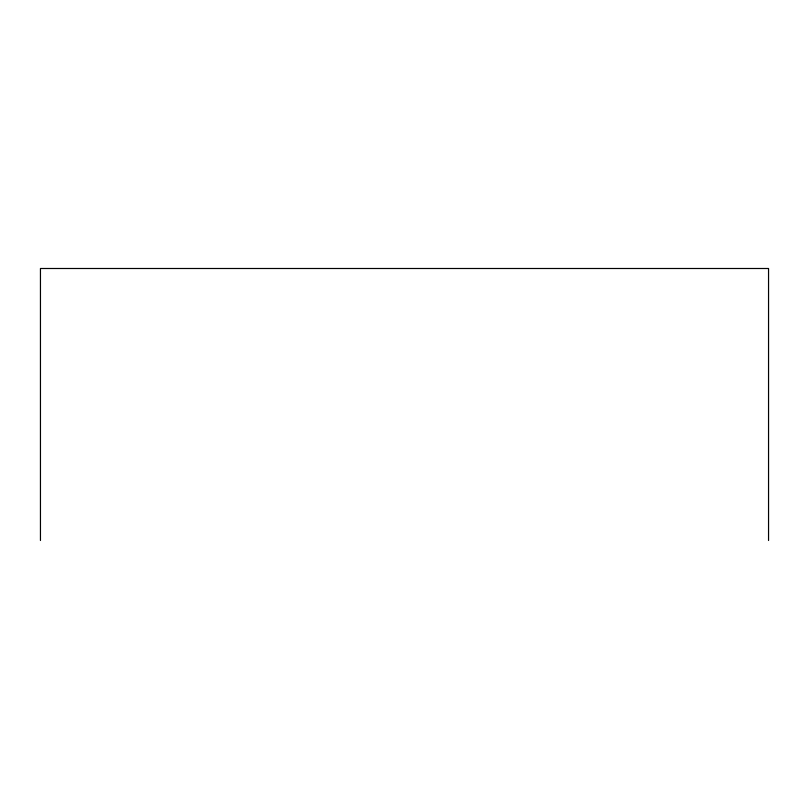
<?xml version="1.0" encoding="UTF-8"?>
<svg xmlns="http://www.w3.org/2000/svg" width="809" height="809" viewBox="0 0 809 809"><rect width="100%" height="100%" fill="white"/><g stroke="black" fill="none" stroke-linecap="round" stroke-linejoin="round"><path stroke-width="1.21" d="M768.55 540.503L768.55 268.497L40.45 268.497L40.45 540.503"/></g></svg>
